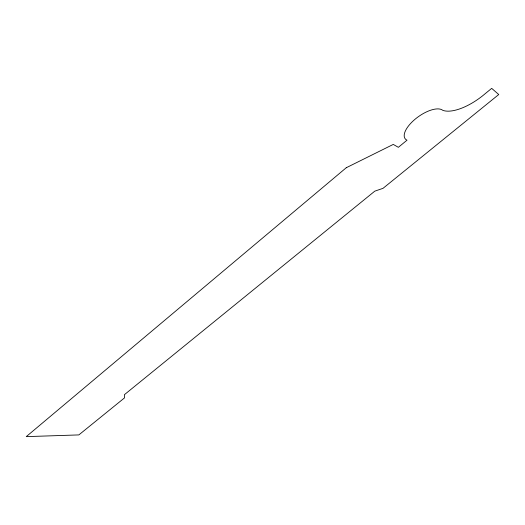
<?xml version="1.0" encoding="UTF-8"?>
<svg xmlns="http://www.w3.org/2000/svg" width="525" height="525" viewBox="0 0 525 525"><rect width="100%" height="100%" fill="white"/><g stroke="black" fill="none" stroke-linecap="round" stroke-linejoin="round"><path stroke-width="0.79" d="M346.257 167.737L26.25 436.636L78.848 434.91L124.53 397.871L124.399 394.688L374.778 191.166L383.033 188.324L498.75 94.526L491.689 88.364L485.5 93.417A39.913 17.017 -37.3 0 1 442.7 110.289A23.632 10.146 -35.5 0 0 415.072 119.234A23.632 10.146 -35.5 0 0 407.006 140.188L398.37 147.322L393.258 144.421L346.257 167.737"/></g></svg>
